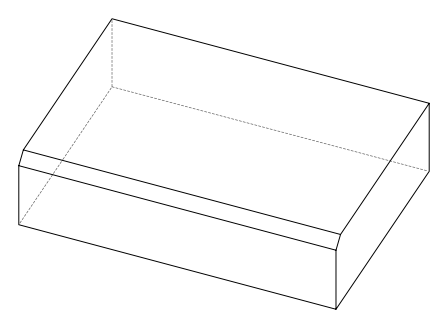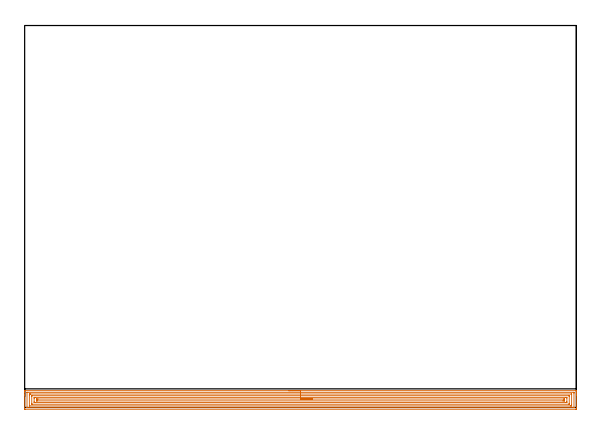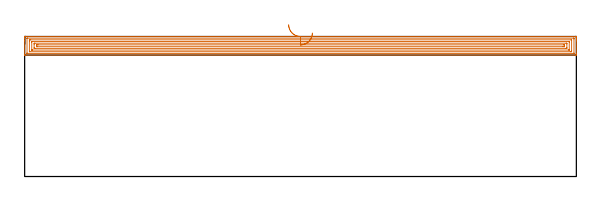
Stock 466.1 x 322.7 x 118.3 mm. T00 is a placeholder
(PLAN: 1 operations, 0 tool changes, 22.6 min)
(1 AREA_MILL | FG_CHAMFER_SURFACE | UGT0205_001 | 22.64 min | 57435 mm3)
(TOOL UGT0205_001 | Chamfer Mill 20 x 3 x 45 deg. | D20 FL50 Z2)
(OP 1 AREA_MILL)
G17 G21 G94 G90
T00 M6
G54
G17 G0 G90 X223.05 Y14.2 S1061 M3
G43 Z128.3 H0
G94 G1 X223.088 Z127.428 F250.
X223.202 Z126.563
X223.391 Z125.712
X223.653 Z124.88
X223.987 Z124.074
X224.39 Z123.3
X224.858 Z122.564
X225.39 Z121.872
X225.979 Z121.229
X226.622 Z120.639
X227.314 Z120.108
X228.05 Z119.64
X228.824 Z119.237
X229.63 Z118.903
X230.462 Z118.641
X231.314 Z118.452
X232.178 Z118.338
X233.05 Z118.3
X465.921
X466.09 Y14.197 Z118.288
X466.097 Y14.045 Z118.137
X466.1 Y13.885 Z117.984
Y13.633 Z117.733
Y12.93 Z117.024
Y11.7 Z115.797
Y11.175 Z115.269
Y10.56 Z114.656
Y-0.493 Z103.605
X466.095 Y-1.107 Z102.991
X466.09 Y-1.493 Z102.605
X465.871 Y-1.496 Z102.602
X465.474 Y-1.5 Z102.6
X0.626
X0.128 Y-1.495 Z102.603
X0.01 Y-1.492 Z102.606
X0. Y-1.37 Z102.728
Y10.56 Z114.656
Y12.93 Z117.024
Y13.633 Z117.733
Y13.885 Z117.984
X0.003 Y14.045 Z118.137
X0.01 Y14.197 Z118.288
X0.179 Y14.2 Z118.3
X233.05
Y12.786 Z116.886
X463.833 Y12.785 Z116.885
X464.045 Y12.781 Z116.881
X464.089 Y12.779 Z116.879
X464.095 Y12.748 Z116.848
X464.098 Y12.714 Z116.814
X464.1 Y12.523 Z116.623
Y12.052 Z116.152
X464.099 Y0.106 Z104.206
X464.095 Y-0.002 Z104.098
X464.09 Y-0.07 Z104.03
X464.057 Y-0.079 Z104.021
X463.686 Y-0.084 Z104.016
X463.539 Y-0.085 Z104.015
X2.267
X2.055 Y-0.081 Z104.019
X2.011 Y-0.079 Z104.021
X2.005 Y-0.048 Z104.052
X2.002 Y-0.014 Z104.086
X2. Y0.177 Z104.277
X2.001 Y12.594 Z116.694
X2.005 Y12.702 Z116.802
X2.01 Y12.77 Z116.87
X2.043 Y12.779 Z116.879
X2.414 Y12.784 Z116.884
X2.561 Y12.785 Z116.885
X233.05 Y12.786 Z116.886
Y11.371 Z115.471
X461.699
X461.898 Y11.369 Z115.469
X462.088 Y11.364 Z115.464
X462.095 Y11.175 Z115.275
X462.099 Y10.977 Z115.077
X462.1 Y2.204 Z106.304
X462.094 Y1.525 Z105.625
X462.091 Y1.335 Z105.435
X461.898 Y1.333 Z105.433
X461.204 Y1.329 Z105.429
X461.004 Y1.328 Z105.428
X4.402 Y1.329 Z105.429
X4.202 Y1.331 Z105.431
X4.012 Y1.335 Z105.435
X4.005 Y1.525 Z105.625
X4.001 Y1.722 Z105.822
X4. Y10.496 Z114.596
X4.006 Y11.175 Z115.275
X4.009 Y11.364 Z115.464
X4.202 Y11.367 Z115.467
X4.896 Y11.371 Z115.471
X5.096
X233.05
Y9.957 Z114.057
X459.563
X459.953 Y9.956 Z114.056
X460.022 Y9.954 Z114.054
X460.089 Y9.951 Z114.051
X460.093 Y9.853 Z113.953
X460.1 Y9.43 Z113.53
Y3.289 Z107.389
X460.09 Y2.846 Z106.946
X460.082 Y2.749 Z106.849
X459.945 Y2.746 Z106.846
X459.762 Y2.743 Z106.843
X6.537
X6.147 Y2.744 Z106.844
X6.078 Y2.745 Z106.845
X6.011 Y2.749 Z106.849
X6.007 Y2.847 Z106.947
X6. Y3.27 Z107.37
Y9.41 Z113.51
X6.01 Y9.854 Z113.954
X6.018 Y9.95 Z114.05
X6.155 Y9.954 Z114.054
X6.338 Y9.957 Z114.057
X233.05
Y8.543 Z112.643
X457.428
X457.875 Y8.539 Z112.639
X458.089 Y8.536 Z112.636
X458.091 Y8.412 Z112.512
X458.099 Y7.885 Z111.985
Y5.034 Z109.134
X458.095 Y4.379 Z108.479
X458.089 Y4.164 Z108.264
X457.875 Y4.161 Z108.261
X457.428 Y4.157 Z108.257
X8.672
X8.225 Y4.161 Z108.261
X8.011 Y4.164 Z108.264
X8.009 Y4.288 Z108.388
X8.001 Y4.815 Z108.915
Y7.666 Z111.766
X8.005 Y8.321 Z112.421
X8.011 Y8.536 Z112.636
X8.225 Y8.539 Z112.639
X8.672 Y8.543 Z112.643
X233.05
Y7.129 Z111.229
X455.294
X455.64 Y7.127 Z111.227
X455.987 Y7.124 Z111.224
X456.077 Y7.122 Z111.222
X456.09 Y7.059 Z111.159
X456.095 Y6.939 Z111.039
X456.098 Y6.789 Z110.889
X456.1 Y6.338 Z110.438
X456.098 Y5.911 Z110.011
X456.094 Y5.686 Z109.786
X456.09 Y5.58 Z109.68
X455.982 Y5.576 Z109.676
X455.64 Y5.573 Z109.673
X455.093 Y5.571 Z109.671
X454.746
X10.806
X10.46 Y5.573 Z109.673
X10.113 Y5.576 Z109.676
X10.023 Y5.578 Z109.678
X10.01 Y5.641 Z109.741
X10.005 Y5.761 Z109.861
X10.002 Y5.911 Z110.011
X10. Y6.362 Z110.462
X10.002 Y6.789 Z110.889
X10.006 Y7.014 Z111.114
X10.01 Y7.12 Z111.22
X10.118 Y7.124 Z111.224
X10.46 Y7.127 Z111.227
X11.007 Y7.129 Z111.229
X11.354
X233.05
X233.922 Z111.267
X234.786 Z111.381
X235.638 Z111.57
X236.47 Z111.832
X237.276 Z112.166
X238.05 Z112.569
X238.786 Z113.037
X239.478 Z113.568
X240.121 Z114.158
X240.71 Z114.801
X241.242 Z115.493
X241.71 Z116.229
X242.113 Z117.003
X242.447 Z117.809
X242.709 Z118.641
X242.898 Z119.492
X243.012 Z120.357
X243.05 Z121.229
G0 Z128.3
M5
M2
